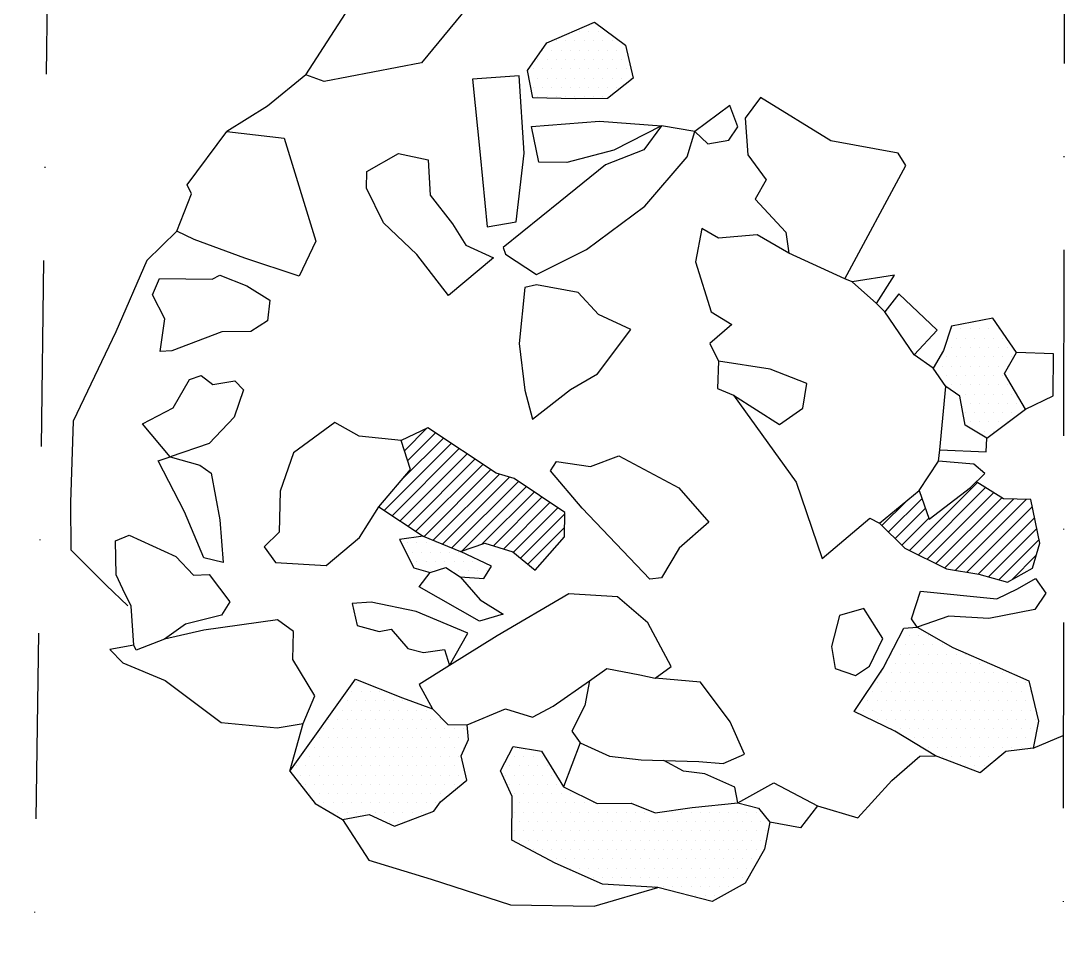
# Model space of a CAD drawing. Header units: metres. Extents: x 10 to 150, y -1690 to -1312.
# Drawn here: x 9.9 to 150.3, y -1553.9 to -1431.1 of the extents above; entities that cross this region are included whole.
import ezdxf

# ---------------------------------------------------------------- set-up
doc = ezdxf.new("R2010")
doc.units = ezdxf.units.M
doc.header["$LTSCALE"] = 25
doc.header["$MEASUREMENT"] = 0
doc.linetypes.add('STRICHPUNKTX2', pattern=[2, 1, -0.5, 0, -0.5])
doc.layers.get('0').update_dxf_attribs({"linetype": 'CONTINUOUS'})
for name, color, linetype in [('BEFUND', 1, 'CONTINUOUS'), ('BEFUNDSCHRAFF', 1, 'CONTINUOUS'), ('FEUER', 1, 'CONTINUOUS'), ('GRABUNGSGRENZE', 3, 'STRICHPUNKTX2'), ('STEINE', 4, 'CONTINUOUS'), ('STEINESCHRAFF', 4, 'CONTINUOUS')]:
    doc.layers.add(name, color=color, linetype=linetype)

# ---------------------------------------------------------------- blocks, each defined once
blk = doc.blocks.new('*X2')
at = {"color": 0}
for p, q in [((61.46, -1488.87), (64.52, -1485.81)), ((61.9, -1490.2), (65.62, -1486.48)), ((58.73, -1496.9), (67.75, -1487.89)), ((61.02, -1487.54), (61.08, -1487.48)), ((61.16, -1492.7), (66.68, -1487.18)), ((59.8, -1497.61), (68.81, -1488.59)), ((60.86, -1498.31), (69.87, -1489.3)), ((61.93, -1499.01), (70.93, -1490)), ((62.99, -1499.71), (72, -1490.71)), ((64.08, -1500.4), (73.06, -1491.41)), ((65.33, -1500.92), (74.22, -1492.03)), ((66.58, -1501.43), (75.58, -1492.43)), ((67.83, -1501.95), (76.77, -1493.01)), ((69.16, -1502.38), (77.83, -1493.72)), ((129.37, -1502.28), (138.49, -1493.16)), ((71.85, -1501.46), (78.88, -1494.43)), ((130.55, -1502.87), (139.58, -1493.84)), ((131.72, -1503.46), (140.66, -1494.52)), ((73.4, -1501.68), (79.94, -1495.14)), ((74.75, -1502.1), (81, -1495.85)), ((125.65, -1498.92), (128.94, -1495.64)), ((126.54, -1499.8), (131.04, -1495.31)), ((132.9, -1504.05), (141.75, -1495.2)), ((134.08, -1504.64), (143.33, -1495.39)), ((135.53, -1504.96), (145.05, -1495.44)), ((137.04, -1505.21), (145.84, -1496.41)), ((76.08, -1502.54), (82.05, -1496.56)), ((77.05, -1503.33), (83, -1497.38)), ((127.43, -1500.68), (131.49, -1496.62)), ((138.56, -1505.46), (146.15, -1497.88)), ((78.03, -1504.12), (82.97, -1499.18)), ((128.32, -1501.56), (131.94, -1497.94)), ((139.95, -1505.84), (146.45, -1499.34)), ((141.34, -1506.22), (146.76, -1500.8)), ((143.09, -1506.24), (146.39, -1502.94)), ((79, -1504.92), (79.38, -1504.54)), ((33.36, -1621.27), (37.57, -1617.06)), ((32.49, -1620.38), (35.4, -1617.47)), ((34.25, -1622.15), (38.16, -1618.23)), ((35.62, -1622.55), (38.75, -1619.41)), ((26.64, -1626.22), (30.54, -1622.33)), ((36.99, -1622.94), (37.59, -1622.34)), ((27.89, -1626.74), (30.88, -1623.75)), ((25.54, -1625.55), (25.9, -1625.19)), ((30.41, -1625.98), (31.23, -1625.17)), ((48.95, -1626.9), (50.39, -1625.46)), ((46.8, -1630.81), (51.12, -1626.49)), ((47.22, -1632.16), (51.85, -1627.53)), ((47.64, -1633.51), (52.58, -1628.56)), ((48.52, -1634.4), (53.31, -1629.6)), ((50.24, -1634.44), (54.05, -1630.64)), ((53.8, -1632.64), (54.78, -1631.67)), ((41.86, -1633.98), (42.54, -1633.3)), ((42.36, -1635.25), (43.74, -1633.87)), ((42.87, -1636.51), (44.4, -1634.97)), ((76.94, -1637.8), (79.4, -1635.33)), ((76.98, -1635.98), (78.63, -1634.33)), ((43.34, -1637.81), (45.07, -1636.08)), ((77.4, -1639.1), (80.17, -1636.33)), ((43.74, -1639.17), (45.74, -1637.18)), ((45, -1639.68), (46.4, -1638.28)), ((78.13, -1640.14), (80.94, -1637.33)), ((78.86, -1641.18), (80.79, -1639.25)), ((79.58, -1642.22), (80.62, -1641.18)), ((80.31, -1643.27), (80.46, -1643.11)), ((12.97, -1659.33), (16.82, -1655.49)), ((13.08, -1657.46), (14.06, -1656.48)), ((12.87, -1661.2), (16.32, -1657.75)), ((13.35, -1662.5), (15.83, -1660.01)), ((15.15, -1662.46), (15.33, -1662.28))]:
    blk.add_line(p, q, dxfattribs=at)
blk = doc.blocks.new('*X6')
at = {"color": 0}
for p, q in [((85, -1432.5), (85, -1432.5)), ((86.25, -1432.5), (86.25, -1432.5)), ((87.5, -1432.5), (87.5, -1432.5)), ((81.875, -1433.75), (81.875, -1433.75)), ((83.125, -1433.75), (83.125, -1433.75)), ((84.375, -1433.75), (84.375, -1433.75)), ((85.625, -1433.75), (85.625, -1433.75)), ((86.875, -1433.75), (86.875, -1433.75)), ((88.125, -1433.75), (88.125, -1433.75)), ((89.375, -1433.75), (89.375, -1433.75)), ((80, -1435), (80, -1435)), ((81.25, -1435), (81.25, -1435)), ((82.5, -1435), (82.5, -1435)), ((83.75, -1435), (83.75, -1435)), ((85, -1435), (85, -1435)), ((86.25, -1435), (86.25, -1435)), ((87.5, -1435), (87.5, -1435)), ((88.75, -1435), (88.75, -1435)), ((90, -1435), (90, -1435)), ((91.25, -1435), (91.25, -1435)), ((78.75, -1437.5), (78.75, -1437.5)), ((79.375, -1436.25), (79.375, -1436.25)), ((80, -1437.5), (80, -1437.5)), ((80.625, -1436.25), (80.625, -1436.25)), ((81.25, -1437.5), (81.25, -1437.5)), ((81.875, -1436.25), (81.875, -1436.25)), ((82.5, -1437.5), (82.5, -1437.5)), ((83.125, -1436.25), (83.125, -1436.25)), ((83.75, -1437.5), (83.75, -1437.5)), ((84.375, -1436.25), (84.375, -1436.25)), ((85, -1437.5), (85, -1437.5)), ((85.625, -1436.25), (85.625, -1436.25)), ((86.25, -1437.5), (86.25, -1437.5)), ((86.875, -1436.25), (86.875, -1436.25)), ((87.5, -1437.5), (87.5, -1437.5)), ((88.125, -1436.25), (88.125, -1436.25)), ((88.75, -1437.5), (88.75, -1437.5)), ((89.375, -1436.25), (89.375, -1436.25)), ((90, -1437.5), (90, -1437.5)), ((90.625, -1436.25), (90.625, -1436.25)), ((91.25, -1437.5), (91.25, -1437.5)), ((79.375, -1438.75), (79.375, -1438.75)), ((80.625, -1438.75), (80.625, -1438.75)), ((81.875, -1438.75), (81.875, -1438.75)), ((83.125, -1438.75), (83.125, -1438.75)), ((84.375, -1438.75), (84.375, -1438.75)), ((85.625, -1438.75), (85.625, -1438.75)), ((86.875, -1438.75), (86.875, -1438.75)), ((88.125, -1438.75), (88.125, -1438.75)), ((89.375, -1438.75), (89.375, -1438.75)), ((90.625, -1438.75), (90.625, -1438.75)), ((91.875, -1438.75), (91.875, -1438.75)), ((78.75, -1440), (78.75, -1440)), ((80, -1440), (80, -1440)), ((81.25, -1440), (81.25, -1440)), ((82.5, -1440), (82.5, -1440)), ((83.75, -1440), (83.75, -1440)), ((85, -1440), (85, -1440)), ((86.25, -1440), (86.25, -1440)), ((87.5, -1440), (87.5, -1440)), ((88.75, -1440), (88.75, -1440)), ((90, -1440), (90, -1440)), ((79.375, -1441.25), (79.375, -1441.25)), ((80.625, -1441.25), (80.625, -1441.25)), ((81.875, -1441.25), (81.875, -1441.25)), ((83.125, -1441.25), (83.125, -1441.25)), ((84.375, -1441.25), (84.375, -1441.25)), ((85.625, -1441.25), (85.625, -1441.25)), ((86.875, -1441.25), (86.875, -1441.25)), ((88.125, -1441.25), (88.125, -1441.25)), ((140.625, -1471.25), (140.625, -1471.25)), ((135, -1472.5), (135, -1472.5)), ((136.25, -1472.5), (136.25, -1472.5)), ((137.5, -1472.5), (137.5, -1472.5)), ((138.75, -1472.5), (138.75, -1472.5)), ((140, -1472.5), (140, -1472.5)), ((141.25, -1472.5), (141.25, -1472.5)), ((135.625, -1473.75), (135.625, -1473.75)), ((136.875, -1473.75), (136.875, -1473.75)), ((138.125, -1473.75), (138.125, -1473.75)), ((139.375, -1473.75), (139.375, -1473.75)), ((140.625, -1473.75), (140.625, -1473.75)), ((141.875, -1473.75), (141.875, -1473.75)), ((135, -1475), (135, -1475)), ((136.25, -1475), (136.25, -1475)), ((137.5, -1475), (137.5, -1475)), ((138.75, -1475), (138.75, -1475)), ((140, -1475), (140, -1475)), ((141.25, -1475), (141.25, -1475)), ((142.5, -1475), (142.5, -1475)), ((134.375, -1476.25), (134.375, -1476.25)), ((135.625, -1476.25), (135.625, -1476.25)), ((136.875, -1476.25), (136.875, -1476.25)), ((138.125, -1476.25), (138.125, -1476.25)), ((139.375, -1476.25), (139.375, -1476.25)), ((140.625, -1476.25), (140.625, -1476.25)), ((141.875, -1476.25), (141.875, -1476.25)), ((143.125, -1476.25), (143.125, -1476.25)), ((133.75, -1477.5), (133.75, -1477.5)), ((135, -1477.5), (135, -1477.5)), ((136.25, -1477.5), (136.25, -1477.5)), ((137.5, -1477.5), (137.5, -1477.5)), ((138.75, -1477.5), (138.75, -1477.5)), ((140, -1477.5), (140, -1477.5)), ((141.25, -1477.5), (141.25, -1477.5)), ((142.5, -1477.5), (142.5, -1477.5)), ((134.375, -1478.75), (134.375, -1478.75)), ((135.625, -1478.75), (135.625, -1478.75)), ((136.875, -1478.75), (136.875, -1478.75)), ((138.125, -1478.75), (138.125, -1478.75)), ((139.375, -1478.75), (139.375, -1478.75)), ((140.625, -1478.75), (140.625, -1478.75)), ((141.875, -1478.75), (141.875, -1478.75)), ((135, -1480), (135, -1480)), ((136.25, -1480), (136.25, -1480)), ((137.5, -1480), (137.5, -1480)), ((138.75, -1480), (138.75, -1480)), ((140, -1480), (140, -1480)), ((141.25, -1480), (141.25, -1480)), ((142.5, -1480), (142.5, -1480)), ((136.875, -1481.25), (136.875, -1481.25)), ((138.125, -1481.25), (138.125, -1481.25)), ((139.375, -1481.25), (139.375, -1481.25)), ((140.625, -1481.25), (140.625, -1481.25)), ((141.875, -1481.25), (141.875, -1481.25)), ((143.125, -1481.25), (143.125, -1481.25)), ((136.875, -1483.75), (136.875, -1483.75)), ((137.5, -1482.5), (137.5, -1482.5)), ((138.125, -1483.75), (138.125, -1483.75)), ((138.75, -1482.5), (138.75, -1482.5)), ((139.375, -1483.75), (139.375, -1483.75)), ((140, -1482.5), (140, -1482.5)), ((140.625, -1483.75), (140.625, -1483.75)), ((141.25, -1482.5), (141.25, -1482.5)), ((141.875, -1483.75), (141.875, -1483.75)), ((142.5, -1482.5), (142.5, -1482.5)), ((143.125, -1483.75), (143.125, -1483.75)), ((143.75, -1482.5), (143.75, -1482.5)), ((137.5, -1485), (137.5, -1485)), ((138.75, -1485), (138.75, -1485)), ((140, -1485), (140, -1485)), ((141.25, -1485), (141.25, -1485)), ((142.5, -1485), (142.5, -1485)), ((139.375, -1486.25), (139.375, -1486.25)), ((140.625, -1486.25), (140.625, -1486.25)), ((61.875, -1501.25), (61.875, -1501.25)), ((63.125, -1501.25), (63.125, -1501.25)), ((64.375, -1501.25), (64.375, -1501.25)), ((65.625, -1501.25), (65.625, -1501.25)), ((62.5, -1502.5), (62.5, -1502.5)), ((63.75, -1502.5), (63.75, -1502.5)), ((65, -1502.5), (65, -1502.5)), ((66.25, -1502.5), (66.25, -1502.5)), ((67.5, -1502.5), (67.5, -1502.5)), ((68.75, -1502.5), (68.75, -1502.5)), ((63.125, -1503.75), (63.125, -1503.75)), ((64.375, -1503.75), (64.375, -1503.75)), ((65.625, -1503.75), (65.625, -1503.75)), ((66.875, -1503.75), (66.875, -1503.75)), ((68.125, -1503.75), (68.125, -1503.75)), ((69.375, -1503.75), (69.375, -1503.75)), ((70.625, -1503.75), (70.625, -1503.75)), ((65, -1505), (65, -1505)), ((68.75, -1505), (68.75, -1505)), ((70, -1505), (70, -1505)), ((71.25, -1505), (71.25, -1505)), ((72.5, -1505), (72.5, -1505)), ((128.125, -1513.75), (128.125, -1513.75)), ((129.375, -1513.75), (129.375, -1513.75)), ((130.625, -1513.75), (130.625, -1513.75)), ((131.875, -1513.75), (131.875, -1513.75)), ((127.5, -1515), (127.5, -1515)), ((128.75, -1515), (128.75, -1515)), ((130, -1515), (130, -1515)), ((131.25, -1515), (131.25, -1515)), ((132.5, -1515), (132.5, -1515)), ((133.75, -1515), (133.75, -1515)), ((126.25, -1517.5), (126.25, -1517.5)), ((126.875, -1516.25), (126.875, -1516.25)), ((127.5, -1517.5), (127.5, -1517.5)), ((128.125, -1516.25), (128.125, -1516.25)), ((128.75, -1517.5), (128.75, -1517.5)), ((129.375, -1516.25), (129.375, -1516.25)), ((130, -1517.5), (130, -1517.5)), ((130.625, -1516.25), (130.625, -1516.25)), ((131.25, -1517.5), (131.25, -1517.5)), ((131.875, -1516.25), (131.875, -1516.25)), ((132.5, -1517.5), (132.5, -1517.5)), ((133.125, -1516.25), (133.125, -1516.25)), ((133.75, -1517.5), (133.75, -1517.5)), ((134.375, -1516.25), (134.375, -1516.25)), ((135, -1517.5), (135, -1517.5)), ((135.625, -1516.25), (135.625, -1516.25)), ((136.25, -1517.5), (136.25, -1517.5)), ((136.875, -1516.25), (136.875, -1516.25)), ((137.5, -1517.5), (137.5, -1517.5)), ((138.75, -1517.5), (138.75, -1517.5)), ((140, -1517.5), (140, -1517.5)), ((125.625, -1518.75), (125.625, -1518.75)), ((126.875, -1518.75), (126.875, -1518.75)), ((128.125, -1518.75), (128.125, -1518.75)), ((129.375, -1518.75), (129.375, -1518.75)), ((130.625, -1518.75), (130.625, -1518.75)), ((131.875, -1518.75), (131.875, -1518.75)), ((133.125, -1518.75), (133.125, -1518.75)), ((134.375, -1518.75), (134.375, -1518.75)), ((135.625, -1518.75), (135.625, -1518.75)), ((136.875, -1518.75), (136.875, -1518.75)), ((138.125, -1518.75), (138.125, -1518.75)), ((139.375, -1518.75), (139.375, -1518.75)), ((140.625, -1518.75), (140.625, -1518.75)), ((141.875, -1518.75), (141.875, -1518.75)), ((55, -1520), (55, -1520)), ((125, -1520), (125, -1520)), ((126.25, -1520), (126.25, -1520)), ((127.5, -1520), (127.5, -1520)), ((128.75, -1520), (128.75, -1520)), ((130, -1520), (130, -1520)), ((131.25, -1520), (131.25, -1520)), ((132.5, -1520), (132.5, -1520)), ((133.75, -1520), (133.75, -1520)), ((135, -1520), (135, -1520)), ((136.25, -1520), (136.25, -1520)), ((137.5, -1520), (137.5, -1520)), ((138.75, -1520), (138.75, -1520)), ((140, -1520), (140, -1520)), ((141.25, -1520), (141.25, -1520)), ((142.5, -1520), (142.5, -1520)), ((143.75, -1520), (143.75, -1520)), ((145, -1520), (145, -1520)), ((54.375, -1521.25), (54.375, -1521.25)), ((55.625, -1521.25), (55.625, -1521.25)), ((56.875, -1521.25), (56.875, -1521.25)), ((58.125, -1521.25), (58.125, -1521.25)), ((124.375, -1521.25), (124.375, -1521.25)), ((125.625, -1521.25), (125.625, -1521.25)), ((126.875, -1521.25), (126.875, -1521.25)), ((128.125, -1521.25), (128.125, -1521.25)), ((129.375, -1521.25), (129.375, -1521.25)), ((130.625, -1521.25), (130.625, -1521.25)), ((131.875, -1521.25), (131.875, -1521.25)), ((133.125, -1521.25), (133.125, -1521.25)), ((134.375, -1521.25), (134.375, -1521.25)), ((135.625, -1521.25), (135.625, -1521.25)), ((136.875, -1521.25), (136.875, -1521.25)), ((138.125, -1521.25), (138.125, -1521.25)), ((139.375, -1521.25), (139.375, -1521.25)), ((140.625, -1521.25), (140.625, -1521.25)), ((141.875, -1521.25), (141.875, -1521.25)), ((143.125, -1521.25), (143.125, -1521.25)), ((144.375, -1521.25), (144.375, -1521.25)), ((145.625, -1521.25), (145.625, -1521.25)), ((53.75, -1522.5), (53.75, -1522.5)), ((55, -1522.5), (55, -1522.5)), ((56.25, -1522.5), (56.25, -1522.5)), ((57.5, -1522.5), (57.5, -1522.5)), ((58.75, -1522.5), (58.75, -1522.5)), ((60, -1522.5), (60, -1522.5)), ((61.25, -1522.5), (61.25, -1522.5)), ((123.75, -1522.5), (123.75, -1522.5)), ((125, -1522.5), (125, -1522.5)), ((126.25, -1522.5), (126.25, -1522.5)), ((127.5, -1522.5), (127.5, -1522.5)), ((128.75, -1522.5), (128.75, -1522.5)), ((130, -1522.5), (130, -1522.5)), ((131.25, -1522.5), (131.25, -1522.5)), ((132.5, -1522.5), (132.5, -1522.5)), ((133.75, -1522.5), (133.75, -1522.5)), ((135, -1522.5), (135, -1522.5)), ((136.25, -1522.5), (136.25, -1522.5)), ((137.5, -1522.5), (137.5, -1522.5)), ((138.75, -1522.5), (138.75, -1522.5)), ((140, -1522.5), (140, -1522.5)), ((141.25, -1522.5), (141.25, -1522.5)), ((142.5, -1522.5), (142.5, -1522.5)), ((143.75, -1522.5), (143.75, -1522.5)), ((145, -1522.5), (145, -1522.5)), ((53.125, -1523.75), (53.125, -1523.75)), ((54.375, -1523.75), (54.375, -1523.75)), ((55.625, -1523.75), (55.625, -1523.75)), ((56.875, -1523.75), (56.875, -1523.75)), ((58.125, -1523.75), (58.125, -1523.75)), ((59.375, -1523.75), (59.375, -1523.75)), ((60.625, -1523.75), (60.625, -1523.75)), ((61.875, -1523.75), (61.875, -1523.75)), ((63.125, -1523.75), (63.125, -1523.75)), ((64.375, -1523.75), (64.375, -1523.75)), ((123.125, -1523.75), (123.125, -1523.75)), ((124.375, -1523.75), (124.375, -1523.75)), ((125.625, -1523.75), (125.625, -1523.75)), ((126.875, -1523.75), (126.875, -1523.75)), ((128.125, -1523.75), (128.125, -1523.75)), ((129.375, -1523.75), (129.375, -1523.75)), ((130.625, -1523.75), (130.625, -1523.75)), ((131.875, -1523.75), (131.875, -1523.75)), ((133.125, -1523.75), (133.125, -1523.75)), ((134.375, -1523.75), (134.375, -1523.75)), ((135.625, -1523.75), (135.625, -1523.75)), ((136.875, -1523.75), (136.875, -1523.75)), ((138.125, -1523.75), (138.125, -1523.75)), ((139.375, -1523.75), (139.375, -1523.75)), ((140.625, -1523.75), (140.625, -1523.75)), ((141.875, -1523.75), (141.875, -1523.75)), ((143.125, -1523.75), (143.125, -1523.75)), ((144.375, -1523.75), (144.375, -1523.75)), ((145.625, -1523.75), (145.625, -1523.75)), ((51.25, -1525), (51.25, -1525)), ((52.5, -1525), (52.5, -1525)), ((53.75, -1525), (53.75, -1525)), ((55, -1525), (55, -1525)), ((56.25, -1525), (56.25, -1525)), ((57.5, -1525), (57.5, -1525)), ((58.75, -1525), (58.75, -1525)), ((60, -1525), (60, -1525)), ((61.25, -1525), (61.25, -1525)), ((62.5, -1525), (62.5, -1525)), ((63.75, -1525), (63.75, -1525)), ((65, -1525), (65, -1525)), ((66.25, -1525), (66.25, -1525)), ((125, -1525), (125, -1525)), ((126.25, -1525), (126.25, -1525)), ((127.5, -1525), (127.5, -1525)), ((128.75, -1525), (128.75, -1525)), ((130, -1525), (130, -1525)), ((131.25, -1525), (131.25, -1525)), ((132.5, -1525), (132.5, -1525)), ((133.75, -1525), (133.75, -1525)), ((135, -1525), (135, -1525)), ((136.25, -1525), (136.25, -1525)), ((137.5, -1525), (137.5, -1525)), ((138.75, -1525), (138.75, -1525)), ((140, -1525), (140, -1525)), ((141.25, -1525), (141.25, -1525)), ((142.5, -1525), (142.5, -1525)), ((143.75, -1525), (143.75, -1525)), ((145, -1525), (145, -1525)), ((146.25, -1525), (146.25, -1525)), ((50.625, -1526.25), (50.625, -1526.25)), ((51.875, -1526.25), (51.875, -1526.25)), ((53.125, -1526.25), (53.125, -1526.25)), ((54.375, -1526.25), (54.375, -1526.25)), ((55.625, -1526.25), (55.625, -1526.25)), ((56.875, -1526.25), (56.875, -1526.25)), ((58.125, -1526.25), (58.125, -1526.25)), ((59.375, -1526.25), (59.375, -1526.25)), ((60.625, -1526.25), (60.625, -1526.25)), ((61.875, -1526.25), (61.875, -1526.25)), ((63.125, -1526.25), (63.125, -1526.25)), ((64.375, -1526.25), (64.375, -1526.25)), ((65.625, -1526.25), (65.625, -1526.25)), ((66.875, -1526.25), (66.875, -1526.25)), ((68.125, -1526.25), (68.125, -1526.25)), ((69.375, -1526.25), (69.375, -1526.25)), ((126.875, -1526.25), (126.875, -1526.25)), ((128.125, -1526.25), (128.125, -1526.25)), ((129.375, -1526.25), (129.375, -1526.25)), ((130.625, -1526.25), (130.625, -1526.25)), ((131.875, -1526.25), (131.875, -1526.25)), ((133.125, -1526.25), (133.125, -1526.25)), ((134.375, -1526.25), (134.375, -1526.25)), ((135.625, -1526.25), (135.625, -1526.25)), ((136.875, -1526.25), (136.875, -1526.25)), ((138.125, -1526.25), (138.125, -1526.25)), ((139.375, -1526.25), (139.375, -1526.25)), ((140.625, -1526.25), (140.625, -1526.25)), ((141.875, -1526.25), (141.875, -1526.25)), ((143.125, -1526.25), (143.125, -1526.25)), ((144.375, -1526.25), (144.375, -1526.25)), ((145.625, -1526.25), (145.625, -1526.25)), ((49.375, -1528.75), (49.375, -1528.75)), ((50, -1527.5), (50, -1527.5)), ((50.625, -1528.75), (50.625, -1528.75)), ((51.25, -1527.5), (51.25, -1527.5)), ((51.875, -1528.75), (51.875, -1528.75)), ((52.5, -1527.5), (52.5, -1527.5)), ((53.125, -1528.75), (53.125, -1528.75)), ((53.75, -1527.5), (53.75, -1527.5)), ((54.375, -1528.75), (54.375, -1528.75)), ((55, -1527.5), (55, -1527.5)), ((55.625, -1528.75), (55.625, -1528.75)), ((56.25, -1527.5), (56.25, -1527.5)), ((56.875, -1528.75), (56.875, -1528.75)), ((57.5, -1527.5), (57.5, -1527.5)), ((58.125, -1528.75), (58.125, -1528.75)), ((58.75, -1527.5), (58.75, -1527.5)), ((59.375, -1528.75), (59.375, -1528.75)), ((60, -1527.5), (60, -1527.5)), ((60.625, -1528.75), (60.625, -1528.75)), ((61.25, -1527.5), (61.25, -1527.5)), ((61.875, -1528.75), (61.875, -1528.75)), ((62.5, -1527.5), (62.5, -1527.5)), ((63.125, -1528.75), (63.125, -1528.75)), ((63.75, -1527.5), (63.75, -1527.5)), ((64.375, -1528.75), (64.375, -1528.75)), ((65, -1527.5), (65, -1527.5)), ((65.625, -1528.75), (65.625, -1528.75)), ((66.25, -1527.5), (66.25, -1527.5)), ((66.875, -1528.75), (66.875, -1528.75)), ((67.5, -1527.5), (67.5, -1527.5)), ((68.125, -1528.75), (68.125, -1528.75)), ((68.75, -1527.5), (68.75, -1527.5)), ((69.375, -1528.75), (69.375, -1528.75)), ((70, -1527.5), (70, -1527.5)), ((130, -1527.5), (130, -1527.5)), ((131.25, -1527.5), (131.25, -1527.5)), ((131.875, -1528.75), (131.875, -1528.75)), ((132.5, -1527.5), (132.5, -1527.5)), ((133.125, -1528.75), (133.125, -1528.75)), ((133.75, -1527.5), (133.75, -1527.5)), ((134.375, -1528.75), (134.375, -1528.75)), ((135, -1527.5), (135, -1527.5)), ((135.625, -1528.75), (135.625, -1528.75)), ((136.25, -1527.5), (136.25, -1527.5)), ((136.875, -1528.75), (136.875, -1528.75)), ((137.5, -1527.5), (137.5, -1527.5)), ((138.125, -1528.75), (138.125, -1528.75)), ((138.75, -1527.5), (138.75, -1527.5)), ((139.375, -1528.75), (139.375, -1528.75)), ((140, -1527.5), (140, -1527.5)), ((140.625, -1528.75), (140.625, -1528.75)), ((141.25, -1527.5), (141.25, -1527.5)), ((141.875, -1528.75), (141.875, -1528.75)), ((142.5, -1527.5), (142.5, -1527.5)), ((143.125, -1528.75), (143.125, -1528.75)), ((143.75, -1527.5), (143.75, -1527.5)), ((144.375, -1528.75), (144.375, -1528.75)), ((145, -1527.5), (145, -1527.5)), ((145.625, -1528.75), (145.625, -1528.75)), ((47.5, -1530), (47.5, -1530)), ((48.75, -1530), (48.75, -1530)), ((50, -1530), (50, -1530)), ((51.25, -1530), (51.25, -1530)), ((52.5, -1530), (52.5, -1530)), ((53.75, -1530), (53.75, -1530)), ((55, -1530), (55, -1530)), ((56.25, -1530), (56.25, -1530)), ((57.5, -1530), (57.5, -1530)), ((58.75, -1530), (58.75, -1530)), ((60, -1530), (60, -1530)), ((61.25, -1530), (61.25, -1530)), ((62.5, -1530), (62.5, -1530)), ((63.75, -1530), (63.75, -1530)), ((65, -1530), (65, -1530)), ((66.25, -1530), (66.25, -1530)), ((67.5, -1530), (67.5, -1530)), ((68.75, -1530), (68.75, -1530)), ((76.25, -1530), (76.25, -1530)), ((77.5, -1530), (77.5, -1530)), ((78.75, -1530), (78.75, -1530)), ((80, -1530), (80, -1530)), ((133.75, -1530), (133.75, -1530)), ((135, -1530), (135, -1530)), ((136.25, -1530), (136.25, -1530)), ((137.5, -1530), (137.5, -1530)), ((138.75, -1530), (138.75, -1530)), ((140, -1530), (140, -1530)), ((141.25, -1530), (141.25, -1530)), ((46.875, -1531.25), (46.875, -1531.25)), ((48.125, -1531.25), (48.125, -1531.25)), ((49.375, -1531.25), (49.375, -1531.25)), ((50.625, -1531.25), (50.625, -1531.25)), ((51.875, -1531.25), (51.875, -1531.25)), ((53.125, -1531.25), (53.125, -1531.25)), ((54.375, -1531.25), (54.375, -1531.25)), ((55.625, -1531.25), (55.625, -1531.25)), ((56.875, -1531.25), (56.875, -1531.25)), ((58.125, -1531.25), (58.125, -1531.25)), ((59.375, -1531.25), (59.375, -1531.25)), ((60.625, -1531.25), (60.625, -1531.25)), ((61.875, -1531.25), (61.875, -1531.25)), ((63.125, -1531.25), (63.125, -1531.25)), ((64.375, -1531.25), (64.375, -1531.25)), ((65.625, -1531.25), (65.625, -1531.25)), ((66.875, -1531.25), (66.875, -1531.25)), ((68.125, -1531.25), (68.125, -1531.25)), ((69.375, -1531.25), (69.375, -1531.25)), ((75.625, -1531.25), (75.625, -1531.25)), ((76.875, -1531.25), (76.875, -1531.25)), ((78.125, -1531.25), (78.125, -1531.25)), ((79.375, -1531.25), (79.375, -1531.25)), ((80.625, -1531.25), (80.625, -1531.25)), ((136.875, -1531.25), (136.875, -1531.25)), ((138.125, -1531.25), (138.125, -1531.25)), ((139.375, -1531.25), (139.375, -1531.25)), ((47.5, -1532.5), (47.5, -1532.5)), ((48.75, -1532.5), (48.75, -1532.5)), ((50, -1532.5), (50, -1532.5)), ((51.25, -1532.5), (51.25, -1532.5)), ((52.5, -1532.5), (52.5, -1532.5)), ((53.75, -1532.5), (53.75, -1532.5)), ((55, -1532.5), (55, -1532.5)), ((56.25, -1532.5), (56.25, -1532.5)), ((57.5, -1532.5), (57.5, -1532.5)), ((58.75, -1532.5), (58.75, -1532.5)), ((60, -1532.5), (60, -1532.5)), ((61.25, -1532.5), (61.25, -1532.5)), ((62.5, -1532.5), (62.5, -1532.5)), ((63.75, -1532.5), (63.75, -1532.5)), ((65, -1532.5), (65, -1532.5)), ((66.25, -1532.5), (66.25, -1532.5)), ((67.5, -1532.5), (67.5, -1532.5)), ((68.75, -1532.5), (68.75, -1532.5)), ((75, -1532.5), (75, -1532.5)), ((76.25, -1532.5), (76.25, -1532.5)), ((77.5, -1532.5), (77.5, -1532.5)), ((78.75, -1532.5), (78.75, -1532.5)), ((80, -1532.5), (80, -1532.5)), ((81.25, -1532.5), (81.25, -1532.5)), ((48.125, -1533.75), (48.125, -1533.75)), ((49.375, -1533.75), (49.375, -1533.75)), ((50.625, -1533.75), (50.625, -1533.75)), ((51.875, -1533.75), (51.875, -1533.75)), ((53.125, -1533.75), (53.125, -1533.75)), ((54.375, -1533.75), (54.375, -1533.75)), ((55.625, -1533.75), (55.625, -1533.75)), ((56.875, -1533.75), (56.875, -1533.75)), ((58.125, -1533.75), (58.125, -1533.75)), ((59.375, -1533.75), (59.375, -1533.75)), ((60.625, -1533.75), (60.625, -1533.75)), ((61.875, -1533.75), (61.875, -1533.75)), ((63.125, -1533.75), (63.125, -1533.75)), ((64.375, -1533.75), (64.375, -1533.75)), ((65.625, -1533.75), (65.625, -1533.75)), ((66.875, -1533.75), (66.875, -1533.75)), ((68.125, -1533.75), (68.125, -1533.75)), ((75.625, -1533.75), (75.625, -1533.75)), ((76.875, -1533.75), (76.875, -1533.75)), ((78.125, -1533.75), (78.125, -1533.75)), ((79.375, -1533.75), (79.375, -1533.75)), ((80.625, -1533.75), (80.625, -1533.75)), ((81.875, -1533.75), (81.875, -1533.75)), ((48.75, -1535), (48.75, -1535)), ((50, -1535), (50, -1535)), ((51.25, -1535), (51.25, -1535)), ((52.5, -1535), (52.5, -1535)), ((53.75, -1535), (53.75, -1535)), ((55, -1535), (55, -1535)), ((56.25, -1535), (56.25, -1535)), ((57.5, -1535), (57.5, -1535)), ((58.75, -1535), (58.75, -1535)), ((60, -1535), (60, -1535)), ((61.25, -1535), (61.25, -1535)), ((62.5, -1535), (62.5, -1535)), ((63.75, -1535), (63.75, -1535)), ((65, -1535), (65, -1535)), ((66.25, -1535), (66.25, -1535)), ((67.5, -1535), (67.5, -1535)), ((76.25, -1535), (76.25, -1535)), ((77.5, -1535), (77.5, -1535)), ((78.75, -1535), (78.75, -1535)), ((80, -1535), (80, -1535)), ((81.25, -1535), (81.25, -1535)), ((82.5, -1535), (82.5, -1535)), ((83.75, -1535), (83.75, -1535)), ((49.375, -1536.25), (49.375, -1536.25)), ((50.625, -1536.25), (50.625, -1536.25)), ((51.875, -1536.25), (51.875, -1536.25)), ((53.125, -1536.25), (53.125, -1536.25)), ((54.375, -1536.25), (54.375, -1536.25)), ((55.625, -1536.25), (55.625, -1536.25)), ((56.875, -1536.25), (56.875, -1536.25)), ((58.125, -1536.25), (58.125, -1536.25)), ((59.375, -1536.25), (59.375, -1536.25)), ((60.625, -1536.25), (60.625, -1536.25)), ((61.875, -1536.25), (61.875, -1536.25)), ((63.125, -1536.25), (63.125, -1536.25)), ((64.375, -1536.25), (64.375, -1536.25)), ((65.625, -1536.25), (65.625, -1536.25)), ((76.875, -1536.25), (76.875, -1536.25)), ((78.125, -1536.25), (78.125, -1536.25)), ((79.375, -1536.25), (79.375, -1536.25)), ((80.625, -1536.25), (80.625, -1536.25)), ((81.875, -1536.25), (81.875, -1536.25)), ((83.125, -1536.25), (83.125, -1536.25)), ((84.375, -1536.25), (84.375, -1536.25)), ((85.625, -1536.25), (85.625, -1536.25)), ((86.875, -1536.25), (86.875, -1536.25)), ((52.5, -1537.5), (52.5, -1537.5)), ((53.75, -1537.5), (53.75, -1537.5)), ((55, -1537.5), (55, -1537.5)), ((56.25, -1537.5), (56.25, -1537.5)), ((57.5, -1537.5), (57.5, -1537.5)), ((58.75, -1537.5), (58.75, -1537.5)), ((60, -1537.5), (60, -1537.5)), ((61.25, -1537.5), (61.25, -1537.5)), ((62.5, -1537.5), (62.5, -1537.5)), ((63.75, -1537.5), (63.75, -1537.5)), ((65, -1537.5), (65, -1537.5)), ((76.25, -1537.5), (76.25, -1537.5)), ((77.5, -1537.5), (77.5, -1537.5)), ((78.75, -1537.5), (78.75, -1537.5)), ((80, -1537.5), (80, -1537.5)), ((81.25, -1537.5), (81.25, -1537.5)), ((82.5, -1537.5), (82.5, -1537.5)), ((83.75, -1537.5), (83.75, -1537.5)), ((85, -1537.5), (85, -1537.5)), ((86.25, -1537.5), (86.25, -1537.5)), ((87.5, -1537.5), (87.5, -1537.5)), ((88.75, -1537.5), (88.75, -1537.5)), ((90, -1537.5), (90, -1537.5)), ((91.25, -1537.5), (91.25, -1537.5)), ((92.5, -1537.5), (92.5, -1537.5)), ((93.75, -1537.5), (93.75, -1537.5)), ((96.25, -1537.5), (96.25, -1537.5)), ((97.5, -1537.5), (97.5, -1537.5)), ((98.75, -1537.5), (98.75, -1537.5)), ((100, -1537.5), (100, -1537.5)), ((101.25, -1537.5), (101.25, -1537.5)), ((102.5, -1537.5), (102.5, -1537.5)), ((103.75, -1537.5), (103.75, -1537.5)), ((105, -1537.5), (105, -1537.5)), ((106.25, -1537.5), (106.25, -1537.5)), ((107.5, -1537.5), (107.5, -1537.5)), ((108.75, -1537.5), (108.75, -1537.5)), ((59.375, -1538.75), (59.375, -1538.75)), ((60.625, -1538.75), (60.625, -1538.75)), ((76.25, -1540), (76.25, -1540)), ((76.875, -1538.75), (76.875, -1538.75)), ((77.5, -1540), (77.5, -1540)), ((78.125, -1538.75), (78.125, -1538.75)), ((78.75, -1540), (78.75, -1540)), ((79.375, -1538.75), (79.375, -1538.75)), ((80, -1540), (80, -1540)), ((80.625, -1538.75), (80.625, -1538.75)), ((81.25, -1540), (81.25, -1540)), ((81.875, -1538.75), (81.875, -1538.75)), ((82.5, -1540), (82.5, -1540)), ((83.125, -1538.75), (83.125, -1538.75)), ((83.75, -1540), (83.75, -1540)), ((84.375, -1538.75), (84.375, -1538.75)), ((85, -1540), (85, -1540)), ((85.625, -1538.75), (85.625, -1538.75)), ((86.25, -1540), (86.25, -1540)), ((86.875, -1538.75), (86.875, -1538.75)), ((87.5, -1540), (87.5, -1540)), ((88.125, -1538.75), (88.125, -1538.75)), ((88.75, -1540), (88.75, -1540)), ((89.375, -1538.75), (89.375, -1538.75)), ((90, -1540), (90, -1540)), ((90.625, -1538.75), (90.625, -1538.75)), ((91.25, -1540), (91.25, -1540)), ((91.875, -1538.75), (91.875, -1538.75)), ((92.5, -1540), (92.5, -1540)), ((93.125, -1538.75), (93.125, -1538.75)), ((93.75, -1540), (93.75, -1540)), ((94.375, -1538.75), (94.375, -1538.75)), ((95, -1540), (95, -1540)), ((95.625, -1538.75), (95.625, -1538.75)), ((96.25, -1540), (96.25, -1540)), ((96.875, -1538.75), (96.875, -1538.75)), ((97.5, -1540), (97.5, -1540)), ((98.125, -1538.75), (98.125, -1538.75)), ((98.75, -1540), (98.75, -1540)), ((99.375, -1538.75), (99.375, -1538.75)), ((100, -1540), (100, -1540)), ((100.625, -1538.75), (100.625, -1538.75)), ((101.25, -1540), (101.25, -1540)), ((101.875, -1538.75), (101.875, -1538.75)), ((102.5, -1540), (102.5, -1540)), ((103.125, -1538.75), (103.125, -1538.75)), ((103.75, -1540), (103.75, -1540)), ((104.375, -1538.75), (104.375, -1538.75)), ((105, -1540), (105, -1540)), ((105.625, -1538.75), (105.625, -1538.75)), ((106.25, -1540), (106.25, -1540)), ((106.875, -1538.75), (106.875, -1538.75)), ((107.5, -1540), (107.5, -1540)), ((108.125, -1538.75), (108.125, -1538.75)), ((108.75, -1540), (108.75, -1540)), ((109.375, -1538.75), (109.375, -1538.75)), ((110, -1540), (110, -1540)), ((76.875, -1541.25), (76.875, -1541.25)), ((78.125, -1541.25), (78.125, -1541.25)), ((79.375, -1541.25), (79.375, -1541.25)), ((80.625, -1541.25), (80.625, -1541.25)), ((81.875, -1541.25), (81.875, -1541.25)), ((83.125, -1541.25), (83.125, -1541.25)), ((84.375, -1541.25), (84.375, -1541.25)), ((85.625, -1541.25), (85.625, -1541.25)), ((86.875, -1541.25), (86.875, -1541.25)), ((88.125, -1541.25), (88.125, -1541.25)), ((89.375, -1541.25), (89.375, -1541.25)), ((90.625, -1541.25), (90.625, -1541.25)), ((91.875, -1541.25), (91.875, -1541.25)), ((93.125, -1541.25), (93.125, -1541.25)), ((94.375, -1541.25), (94.375, -1541.25)), ((95.625, -1541.25), (95.625, -1541.25)), ((96.875, -1541.25), (96.875, -1541.25)), ((98.125, -1541.25), (98.125, -1541.25)), ((99.375, -1541.25), (99.375, -1541.25)), ((100.625, -1541.25), (100.625, -1541.25)), ((101.875, -1541.25), (101.875, -1541.25)), ((103.125, -1541.25), (103.125, -1541.25)), ((104.375, -1541.25), (104.375, -1541.25)), ((105.625, -1541.25), (105.625, -1541.25)), ((106.875, -1541.25), (106.875, -1541.25)), ((108.125, -1541.25), (108.125, -1541.25)), ((109.375, -1541.25), (109.375, -1541.25)), ((78.75, -1542.5), (78.75, -1542.5)), ((80, -1542.5), (80, -1542.5)), ((81.25, -1542.5), (81.25, -1542.5)), ((82.5, -1542.5), (82.5, -1542.5)), ((83.75, -1542.5), (83.75, -1542.5)), ((85, -1542.5), (85, -1542.5)), ((86.25, -1542.5), (86.25, -1542.5)), ((87.5, -1542.5), (87.5, -1542.5)), ((88.75, -1542.5), (88.75, -1542.5)), ((90, -1542.5), (90, -1542.5)), ((91.25, -1542.5), (91.25, -1542.5)), ((92.5, -1542.5), (92.5, -1542.5)), ((93.75, -1542.5), (93.75, -1542.5)), ((95, -1542.5), (95, -1542.5)), ((96.25, -1542.5), (96.25, -1542.5)), ((97.5, -1542.5), (97.5, -1542.5)), ((98.75, -1542.5), (98.75, -1542.5)), ((100, -1542.5), (100, -1542.5)), ((101.25, -1542.5), (101.25, -1542.5)), ((102.5, -1542.5), (102.5, -1542.5)), ((103.75, -1542.5), (103.75, -1542.5)), ((105, -1542.5), (105, -1542.5)), ((106.25, -1542.5), (106.25, -1542.5)), ((107.5, -1542.5), (107.5, -1542.5)), ((108.75, -1542.5), (108.75, -1542.5)), ((80.625, -1543.75), (80.625, -1543.75)), ((81.875, -1543.75), (81.875, -1543.75)), ((83.125, -1543.75), (83.125, -1543.75)), ((84.375, -1543.75), (84.375, -1543.75)), ((85.625, -1543.75), (85.625, -1543.75)), ((86.875, -1543.75), (86.875, -1543.75)), ((88.125, -1543.75), (88.125, -1543.75)), ((89.375, -1543.75), (89.375, -1543.75)), ((90.625, -1543.75), (90.625, -1543.75)), ((91.875, -1543.75), (91.875, -1543.75)), ((93.125, -1543.75), (93.125, -1543.75)), ((94.375, -1543.75), (94.375, -1543.75)), ((95.625, -1543.75), (95.625, -1543.75)), ((96.875, -1543.75), (96.875, -1543.75)), ((98.125, -1543.75), (98.125, -1543.75)), ((99.375, -1543.75), (99.375, -1543.75)), ((100.625, -1543.75), (100.625, -1543.75)), ((101.875, -1543.75), (101.875, -1543.75)), ((103.125, -1543.75), (103.125, -1543.75)), ((104.375, -1543.75), (104.375, -1543.75)), ((105.625, -1543.75), (105.625, -1543.75)), ((106.875, -1543.75), (106.875, -1543.75)), ((108.125, -1543.75), (108.125, -1543.75)), ((83.75, -1545), (83.75, -1545)), ((85, -1545), (85, -1545)), ((86.25, -1545), (86.25, -1545)), ((87.5, -1545), (87.5, -1545)), ((88.75, -1545), (88.75, -1545)), ((90, -1545), (90, -1545)), ((91.25, -1545), (91.25, -1545)), ((92.5, -1545), (92.5, -1545)), ((93.75, -1545), (93.75, -1545)), ((95, -1545), (95, -1545)), ((96.25, -1545), (96.25, -1545)), ((97.5, -1545), (97.5, -1545)), ((98.75, -1545), (98.75, -1545)), ((100, -1545), (100, -1545)), ((101.25, -1545), (101.25, -1545)), ((102.5, -1545), (102.5, -1545)), ((103.75, -1545), (103.75, -1545)), ((105, -1545), (105, -1545)), ((106.25, -1545), (106.25, -1545)), ((107.5, -1545), (107.5, -1545)), ((86.875, -1546.25), (86.875, -1546.25)), ((88.125, -1546.25), (88.125, -1546.25)), ((89.375, -1546.25), (89.375, -1546.25)), ((90.625, -1546.25), (90.625, -1546.25)), ((91.875, -1546.25), (91.875, -1546.25)), ((93.125, -1546.25), (93.125, -1546.25)), ((94.375, -1546.25), (94.375, -1546.25)), ((95.625, -1546.25), (95.625, -1546.25)), ((96.875, -1546.25), (96.875, -1546.25)), ((98.125, -1546.25), (98.125, -1546.25)), ((99.375, -1546.25), (99.375, -1546.25)), ((100.625, -1546.25), (100.625, -1546.25)), ((101.875, -1546.25), (101.875, -1546.25)), ((103.125, -1546.25), (103.125, -1546.25)), ((104.375, -1546.25), (104.375, -1546.25)), ((105.625, -1546.25), (105.625, -1546.25)), ((106.875, -1546.25), (106.875, -1546.25)), ((93.75, -1547.5), (93.75, -1547.5)), ((95, -1547.5), (95, -1547.5)), ((96.25, -1547.5), (96.25, -1547.5)), ((97.5, -1547.5), (97.5, -1547.5)), ((98.75, -1547.5), (98.75, -1547.5)), ((100, -1547.5), (100, -1547.5)), ((101.25, -1547.5), (101.25, -1547.5)), ((102.5, -1547.5), (102.5, -1547.5)), ((103.75, -1547.5), (103.75, -1547.5)), ((105, -1547.5), (105, -1547.5)), ((106.25, -1547.5), (106.25, -1547.5)), ((100.625, -1548.75), (100.625, -1548.75)), ((101.875, -1548.75), (101.875, -1548.75)), ((103.125, -1548.75), (103.125, -1548.75))]:
    blk.add_line(p, q, dxfattribs=at)

msp = doc.modelspace()

# ---------------------------------------------------------------- linework, layer by layer
at = {"layer": 'BEFUND'}
for points in [[(48.21, -1438.32), (43.06, -1442.54), (37.56, -1445.95)], [(30.83, -1459.34), (26.81, -1463.31), (22.63, -1472.88), (16.92, -1484.89), (16.55, -1495.84), (16.6, -1502.21), (21.33, -1506.95), (24.24, -1509.75)], [(117, -1536.63), (122.4, -1538.26), (126.98, -1533.23), (130.75, -1529.97), (130.75, -1529.97), (132.84, -1529.92)], [(53.14, -1538.48), (56.65, -1543.93), (65.06, -1546.48), (75.7, -1549.95), (86.95, -1550.11), (95.51, -1547.62)]]:
    msp.add_lwpolyline(points, dxfattribs=at)
at = {"layer": 'BEFUNDSCHRAFF'}
for points in [[(46.02, -1531.96), (47.85, -1525.55)], [(145.98, -1528.86), (150.01, -1527.18)]]:
    msp.add_lwpolyline(points, dxfattribs=at)
at = {"layer": 'GRABUNGSGRENZE'}
for points in [[(9.88, -1688.68), (15.07, -1311.55)], [(150.27, -1311.57), (149.82, -1689.52)]]:
    msp.add_lwpolyline(points, dxfattribs=at)
at = {"layer": 'STEINE'}
for points in [[(48.21, -1438.32), (55.9, -1426.35), (63.49, -1418.36), (65.18, -1413.48), (68.18, -1412.61), (69.25, -1410.63), (78.72, -1410.48), (79.69, -1413.33), (75, -1417.5), (72.91, -1420.71), (73.67, -1424.58), (63.74, -1436.7), (50.65, -1439.23), (48.21, -1438.32)], [(78.71, -1441.39), (78, -1437.72), (80.59, -1434.01), (87.01, -1431.21), (91.19, -1434.32), (92.2, -1438.75), (88.74, -1441.5), (84.41, -1441.54), (78.71, -1441.39)], [(72.59, -1458.75), (76.46, -1458.09), (77.53, -1448.87), (76.88, -1438.43), (70.61, -1438.89), (71.62, -1449.07), (72.59, -1458.75)], [(120.65, -1465.75), (128.86, -1450.53), (127.84, -1448.85), (118.78, -1447.21), (109.31, -1441.35), (107.27, -1444.15), (107.63, -1449.09), (110.07, -1452.45), (108.59, -1455.05), (112.71, -1459.48), (113.12, -1462.28)], [(102.23, -1447.61), (105.08, -1447.11), (106.25, -1445.32), (105.19, -1442.42), (100.5, -1445.93), (102.23, -1447.61)], [(79.52, -1450.05), (78.55, -1445.26), (87.67, -1444.55), (96.02, -1445.17), (89.6, -1448.47), (83.29, -1450.1), (79.52, -1450.05)], [(30.83, -1459.34), (32.82, -1454.3), (32.26, -1453.13), (37.56, -1445.95), (45.3, -1446.82), (49.52, -1460.67), (47.28, -1465.41), (39.99, -1462.96), (33.17, -1460.46), (30.83, -1459.34)], [(75.03, -1462.42), (79.2, -1465.17), (85.93, -1461.81), (93.77, -1455.96), (99.48, -1449.34), (100.5, -1445.93), (96.02, -1445.17), (93.62, -1448.42), (88.48, -1450.41), (82.37, -1455.34), (74.72, -1461.55), (75.03, -1462.42)], [(56.4, -1451.31), (60.63, -1448.91), (64.65, -1449.73), (64.9, -1454.52), (67.9, -1458.34), (69.68, -1461.24), (73.4, -1462.93), (67.39, -1468.01), (63.11, -1462.46), (58.63, -1458.23), (56.35, -1453.55), (56.4, -1451.31)], [(105.67, -1481.38), (114.12, -1493.09), (117.63, -1503.38), (124, -1497.94), (125.32, -1498.6), (130.67, -1494.22), (133.27, -1490.3), (133.42, -1488.77), (134.24, -1480.22), (132.51, -1477.77), (129.97, -1475.99), (126.05, -1470.18), (124.93, -1469.06), (121.62, -1466.16), (120.65, -1465.75), (113.12, -1462.28), (108.89, -1459.84), (103.65, -1460.29), (101.41, -1458.97), (100.59, -1463.45), (102.68, -1470.17), (105.48, -1471.9), (102.52, -1474.45), (103.69, -1476.84)], [(28.63, -1475.53), (29.25, -1471.15), (27.57, -1467.89), (28.54, -1465.7), (35.61, -1465.81), (36.63, -1465.25), (40.25, -1466.68), (43.35, -1468.61), (43.05, -1471.41), (40.8, -1472.84), (36.88, -1472.89), (30.16, -1475.43), (28.63, -1475.53)], [(124.93, -1469.06), (127.33, -1465.25), (121.62, -1466.16)], [(77.62, -1466.9), (76.86, -1474.44), (77.62, -1480.75), (78.68, -1484.62), (83.78, -1480.65), (87.4, -1478.51), (91.88, -1472.56), (87.55, -1470.57), (84.8, -1467.57), (79.2, -1466.54), (77.62, -1466.9)], [(129.97, -1475.99), (133.08, -1472.68), (127.93, -1467.79), (126.05, -1470.18)], [(139.74, -1487.2), (144.93, -1483.28), (142.14, -1478.49), (143.72, -1475.64), (140.56, -1471.06), (135.01, -1472.12), (133.94, -1475.38), (132.51, -1477.77)], [(103.69, -1476.84), (103.54, -1480.51), (105.67, -1481.38), (111.88, -1485.35), (114.99, -1483.16), (115.55, -1479.85), (110.62, -1477.92), (103.69, -1476.84)], [(144.93, -1483.28), (148.65, -1481.5), (148.71, -1475.85), (143.72, -1475.64)], [(29.95, -1489.69), (26.23, -1485.26), (30.36, -1483.12), (32.55, -1479.3), (34.13, -1478.74), (35.71, -1479.96), (38.66, -1479.46), (39.83, -1480.68), (38.56, -1484.35), (35.19, -1487.91), (29.95, -1489.69)], [(133.42, -1488.77), (139.64, -1489.03), (139.74, -1487.2), (136.84, -1485.42), (136.13, -1481.54), (134.24, -1480.22)], [(44.1, -1503.9), (50.92, -1504.31), (55.4, -1500.55), (58, -1496.42), (62.28, -1491.38), (61.01, -1487.51), (55.36, -1486.9), (52.1, -1485.07), (46.55, -1489.14), (44.76, -1494.33), (44.61, -1499.83), (42.57, -1501.81), (44.1, -1503.9)], [(58, -1496.42), (63.96, -1500.35), (69, -1502.44), (72.26, -1501.32), (76.03, -1502.49), (79.03, -1504.94), (82.95, -1500.46), (83.01, -1497.2), (76.18, -1492.61), (73.79, -1491.9), (64.58, -1485.78), (61.01, -1487.51)], [(34.47, -1503.29), (31.88, -1497.07), (28.32, -1490.25), (29.95, -1489.69), (33.92, -1490.81), (35.45, -1491.88), (36.62, -1498.19), (37.07, -1503.9), (34.47, -1503.29)], [(94.46, -1506.17), (85.35, -1496.59), (81.07, -1491.6), (81.89, -1490.33), (86.47, -1490.99), (90.29, -1489.57), (98.34, -1493.85), (102.36, -1498.48), (98.38, -1502), (95.99, -1505.97), (94.46, -1506.17)], [(130.67, -1494.22), (131.99, -1498.09), (137.55, -1493.82), (139.48, -1491.93), (138.01, -1490.66), (133.27, -1490.3)], [(125.32, -1498.6), (128.73, -1501.96), (134.33, -1504.76), (138.66, -1505.48), (142.53, -1506.55), (145.89, -1504.67), (146.86, -1501.31), (145.64, -1495.45), (141.97, -1495.35), (138.41, -1493.11)], [(25.4, -1515.71), (25.05, -1515.04), (24.69, -1509.8), (23.57, -1507.51), (22.71, -1505.57), (22.61, -1500.99), (24.44, -1500.23), (30.71, -1503.08), (33.1, -1505.63), (35.19, -1505.53), (37.98, -1509.19), (36.86, -1510.98), (32.02, -1512.2), (29.17, -1514.23), (25.4, -1515.71)], [(63.96, -1500.35), (63.96, -1500.35), (60.8, -1500.8), (62.73, -1504.62), (64.92, -1505.24)], [(68.95, -1505.85), (72.1, -1506.06), (73.17, -1504.38), (69, -1502.44)], [(63.45, -1507.17), (64.92, -1505.24), (67.01, -1504.58), (68.95, -1505.85), (71.64, -1508.91), (74.7, -1510.84), (71.54, -1511.81), (63.45, -1507.17)], [(129.64, -1511.48), (130.82, -1507.77), (141.1, -1508.79), (143.85, -1507.47), (146.3, -1506.04), (147.67, -1508.03), (146.19, -1510.22), (140.03, -1511.44), (134.63, -1511.13), (130.36, -1512.6), (129.64, -1511.48)], [(63.44, -1520.31), (65.22, -1523.57), (67.26, -1525.71), (69.9, -1525.76), (75.05, -1523.57), (78.66, -1524.7), (81.46, -1523.22), (86.35, -1519.81), (88.65, -1518.18), (93.08, -1519), (95.16, -1519.46), (97.3, -1517.88), (94.15, -1512.03), (90.08, -1508.51), (83.56, -1508.1), (73.93, -1513.75), (67.51, -1517.77), (63.44, -1520.31)], [(54.43, -1509.41), (55.09, -1512.36), (58.05, -1513.18), (59.68, -1512.87), (61.91, -1515.47), (64, -1516.03), (66.85, -1515.63), (67.51, -1517.77), (69.96, -1513.39), (63.04, -1510.48), (56.98, -1509.26), (54.43, -1509.41)], [(119.35, -1518.15), (122.1, -1519.12), (123.99, -1517.85), (125.77, -1514.13), (123.23, -1510.11), (119.92, -1511.02), (118.85, -1515.2), (119.35, -1518.15)], [(25.05, -1515.04), (21.84, -1515.6), (23.57, -1517.39), (29.27, -1519.78), (36.8, -1525.44), (44.34, -1526.16), (47.85, -1525.55), (49.38, -1521.83), (46.43, -1516.94), (46.54, -1513.17), (44.4, -1511.64), (34.47, -1513.01), (29.17, -1514.23)], [(121.9, -1523.96), (125.82, -1518.1), (128.57, -1512.76), (130.36, -1512.6), (135.19, -1515.36), (141.15, -1517.96), (145.37, -1519.84), (146.69, -1525.24), (145.98, -1528.86), (142.31, -1529.31), (138.85, -1532.21), (132.84, -1529.92), (127.39, -1526.61), (121.9, -1523.96)], [(46.02, -1531.96), (54.89, -1519.59), (61.2, -1522.09), (65.22, -1523.57)], [(86.35, -1519.81), (85.69, -1523.12), (83.96, -1526.58), (85.08, -1528.16), (89, -1529.95), (93.27, -1530.46), (96.33, -1530.56), (101.01, -1530.67), (104.32, -1530.92), (107.18, -1529.7), (105.24, -1525.32), (101.27, -1520.02), (95.16, -1519.46)], [(46.02, -1531.96), (49.43, -1536.34), (53.14, -1538.48), (56.71, -1537.82), (60.12, -1539.35), (65.42, -1537.37), (66.28, -1536.1), (69.85, -1533.2), (69.09, -1529.89), (70.06, -1527.7), (69.9, -1525.76)], [(106.26, -1536.22), (109.06, -1536.93), (110.58, -1538.82), (109.87, -1542.48), (107.27, -1547.02), (102.84, -1549.51), (95.51, -1547.62), (88.07, -1547.16), (81.71, -1544.35), (75.9, -1541.24), (75.91, -1535.39), (74.38, -1531.93), (76.06, -1528.67), (79.88, -1529.28), (82.83, -1534.07)], [(85.08, -1528.16), (82.83, -1534.07), (87.36, -1536.31), (91.95, -1536.26), (95.15, -1537.59), (100.15, -1536.88), (106.26, -1536.22), (105.85, -1534.13), (101.83, -1532.35), (98.98, -1531.99), (96.33, -1530.56)], [(106.26, -1536.22), (111.1, -1533.52), (117, -1536.63), (114.71, -1539.58), (110.58, -1538.82)]]:
    msp.add_lwpolyline(points, dxfattribs=at)

# ---------------------------------------------------------------- block references
at = {"layer": 'FEUER'}
msp.add_blockref('*X2', (0, 0), dxfattribs=at)
at = {"layer": 'STEINESCHRAFF'}
msp.add_blockref('*X6', (0, 0), dxfattribs=at)

doc.saveas('drawing.dxf')
